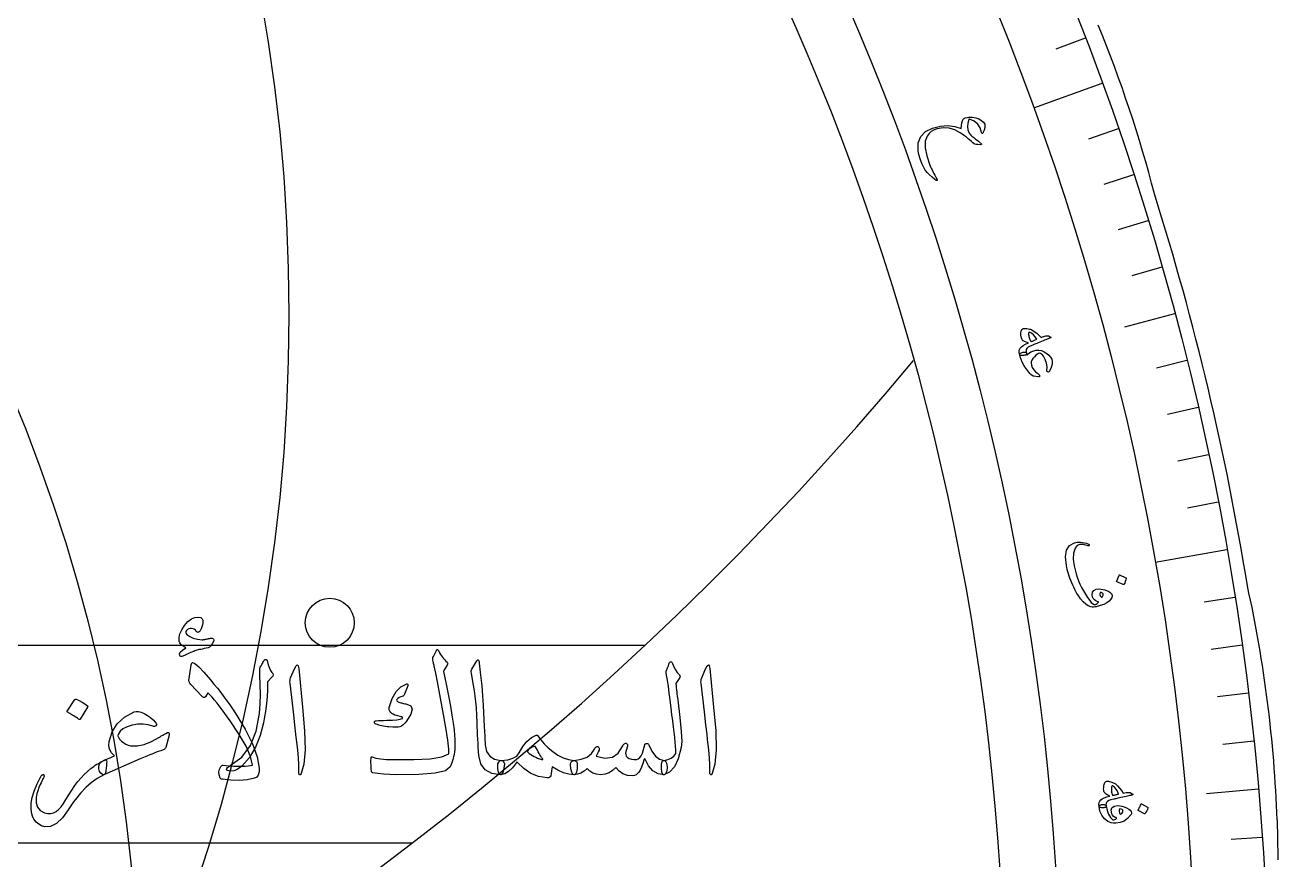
# Model space of a CAD drawing. Header units: millimetres. Extents: x -91 to 91, y -91 to 116.
# Drawn here: x 49.87 to 90.83, y 5.58 to 32.87 of the extents above; entities that cross this region are included whole.
import ezdxf

# ---------------------------------------------------------------- set-up
doc = ezdxf.new("R2010")
doc.units = ezdxf.units.MM
for name, color, linetype in [('CUT_OUTER', 1, 'Continuous'), ('ENGRAVE', 7, 'Continuous'), ('ENGRAVE_FINE', 8, 'Continuous'), ('TEXT', 5, 'Continuous')]:
    doc.layers.add(name, color=color, linetype=linetype)

msp = doc.modelspace()

# ---------------------------------------------------------------- linework, layer by layer
at = {"layer": 'CUT_OUTER'}
msp.add_lwpolyline([(90.8017, 6.8862), (90.8226, 5.6751), (90.8287, 5.5802)], dxfattribs=at)
for centre, radius, start, end in [((45.1122, 16.5345), 43.0607, 14.54407, 22.29425), ((0.1018, 0.0234), 90.8956, 9.190671, 17.494629), ((48.4927, 5.4075), 42.3348, 2.00168, 12.45967)]:
    msp.add_arc(centre, radius, start, end, dxfattribs=at)
at = {"layer": 'ENGRAVE'}
for points in [[(85.0759, 30.9651), (82.8372, 30.1503)], [(87.451, 23.4324), (85.8072, 22.992)], [(89.1605, 15.7214), (86.8143, 15.3077)], [(90.1914, 7.8907), (88.4962, 7.7424)]]:
    msp.add_lwpolyline(points, dxfattribs=at)
for centre, radius in [((0, 0), 90.5359), ((0, 0), 88.1535), ((0, 0), 83.7291), ((0, 0), 81.9), ((0, 23.4034), 58.4966), ((0, 0), 53.6109), ((59.8315, 13.3322), 0.8)]:
    msp.add_circle(centre, radius, dxfattribs=at)
msp.add_arc((0, 87.485), 102.6048, 219.725372, 320.274628, dxfattribs=at)
at = {"layer": 'ENGRAVE_FINE'}
for points in [[(84.5225, 32.4452), (83.5693, 32.0793)], [(85.6034, 29.4756), (84.638, 29.1432)], [(86.1048, 27.9771), (85.1337, 27.6616)], [(86.5799, 26.4701), (85.6035, 26.1716)], [(87.0287, 24.9551), (86.0472, 24.6736)], [(87.8466, 21.9026), (86.8559, 21.6556)], [(88.2155, 20.3661), (87.2206, 20.1365)], [(88.5575, 18.8235), (87.5588, 18.6112)], [(88.8725, 17.2751), (87.8702, 17.0802)], [(89.4213, 14.1629), (88.4128, 14.0032)], [(70.1335, 12.5914), (-70.1335, 12.5914)], [(89.6548, 12.6002), (88.6437, 12.4581)], [(89.8611, 11.0336), (88.8476, 10.9091)], [(90.0399, 9.4636), (89.0245, 9.3569)], [(90.3154, 6.3155), (89.2968, 6.2442)], [(62.5216, 6.129), (-62.5216, 6.129)]]:
    msp.add_lwpolyline(points, dxfattribs=at)
at = {"layer": 'TEXT'}
for points in [[(81.2048, 29.7008), (81.2288, 29.6667), (81.2432, 29.6254), (81.248, 29.5768), (81.2433, 29.521), (81.2377, 29.4914), (81.2312, 29.4638), (81.2239, 29.438), (81.2157, 29.4142), (81.2068, 29.3923), (81.1973, 29.3724), (81.1873, 29.3546), (81.1767, 29.3387), (81.1652, 29.3266), (81.1555, 29.3263), (81.1475, 29.3379), (81.1414, 29.3614), (81.0987, 29.5088), (81.019, 29.6308), (80.9024, 29.7272), (80.7489, 29.7979), (80.7404, 29.7983), (80.7329, 29.7954), (80.7262, 29.789), (80.7205, 29.7792), (80.6873, 29.6677), (80.6787, 29.5573), (80.6947, 29.4478), (80.7353, 29.3391), (80.7463, 29.3209), (80.7648, 29.299), (80.7907, 29.2733), (80.824, 29.2438), (80.8888, 29.1916), (80.9461, 29.1455), (80.9957, 29.1053), (81.0377, 29.0712), (81.0721, 29.0432), (81.0988, 29.0212), (81.118, 29.0053), (81.1296, 28.9956), (81.1415, 28.9799), (81.1399, 28.9687), (81.125, 28.9618), (81.0966, 28.9593), (81.0193, 28.961), (80.9606, 28.9656), (80.9204, 28.9731), (80.8988, 28.9835), (80.8576, 29.0245), (80.8117, 29.067), (80.761, 29.1109), (80.7055, 29.1563), (80.6451, 29.203), (80.58, 29.2512), (80.5101, 29.3008), (80.4354, 29.3518), (80.2619, 29.4451), (80.0794, 29.4968), (79.8879, 29.5071), (79.6875, 29.4761), (79.5854, 29.4403), (79.497, 29.3895), (79.4223, 29.3237), (79.3612, 29.243), (79.301, 29.0757), (79.2965, 28.8609), (79.3473, 28.5982), (79.4529, 28.2873), (79.4729, 28.2406), (79.4954, 28.1906), (79.5204, 28.1373), (79.5478, 28.0807), (79.5778, 28.021), (79.6104, 27.9584), (79.6457, 27.8929), (79.6836, 27.8245), (79.6893, 27.8124), (79.6918, 27.8028), (79.6911, 27.7958), (79.6871, 27.7912), (79.6587, 27.7944), (79.6054, 27.8283), (79.5272, 27.8929), (79.424, 27.9879), (79.3649, 28.0469), (79.3176, 28.1), (79.2821, 28.1473), (79.2583, 28.1889), (79.1868, 28.3496), (79.1313, 28.4987), (79.0917, 28.6363), (79.0682, 28.7625), (79.0715, 29.0184), (79.1496, 29.2264), (79.3032, 29.3868), (79.5324, 29.4992), (79.7925, 29.565), (80.0361, 29.5848), (80.2631, 29.5581), (80.4735, 29.4848), (80.4804, 29.5852), (80.4937, 29.6698), (80.5134, 29.7385), (80.5397, 29.7913), (80.5521, 29.8076), (80.5673, 29.8212), (80.5851, 29.8321), (80.6057, 29.8402), (80.6646, 29.8526), (80.7221, 29.8594), (80.7783, 29.8606), (80.8332, 29.8562), (80.9487, 29.8336), (81.0491, 29.8001), (81.1345, 29.7558), (81.2048, 29.7008)], [(83.3846, 22.684), (83.4039, 22.6736), (83.4089, 22.6627), (83.3995, 22.6511), (83.3757, 22.639), (83.361, 22.6332), (83.3407, 22.6249), (83.3148, 22.614), (83.2833, 22.6007), (83.2459, 22.5849), (83.2022, 22.5667), (83.1522, 22.5462), (83.096, 22.5234), (83.0407, 22.5009), (82.9912, 22.4807), (82.9474, 22.463), (82.9095, 22.4477), (82.8774, 22.4348), (82.8515, 22.4244), (82.8316, 22.4165), (82.8179, 22.4111), (82.7318, 22.3743), (82.6671, 22.3373), (82.6239, 22.3004), (82.6021, 22.2632), (82.5961, 22.2396), (82.5952, 22.2128), (82.5995, 22.1827), (82.6089, 22.1495), (82.611, 22.1288), (82.6054, 22.1111), (82.5921, 22.0962), (82.5711, 22.0842), (82.5445, 22.0747), (82.5167, 22.0683), (82.4878, 22.0648), (82.4578, 22.0644), (82.4315, 22.067), (82.411, 22.0721), (82.3964, 22.0798), (82.3877, 22.0901), (82.3711, 22.1543), (82.3679, 22.2126), (82.3782, 22.265), (82.4018, 22.3116), (82.4429, 22.3565), (82.5011, 22.4002), (82.5764, 22.4427), (82.6689, 22.484), (82.6007, 22.5026), (82.5449, 22.5252), (82.5015, 22.5519), (82.4705, 22.5825), (82.4549, 22.61), (82.4425, 22.6439), (82.4332, 22.6843), (82.427, 22.7311), (82.4246, 22.7816), (82.4262, 22.825), (82.4316, 22.8612), (82.4411, 22.8903), (82.4556, 22.9158), (82.473, 22.9348), (82.4931, 22.9473), (82.516, 22.9533), (82.5461, 22.9556), (82.5803, 22.9547), (82.6188, 22.9507), (82.6614, 22.9436), (82.7047, 22.9345), (82.7396, 22.9256), (82.7662, 22.9172), (82.7845, 22.909), (82.8641, 22.8576), (82.9416, 22.7989), (83.0171, 22.7329), (83.0906, 22.6596), (83.1368, 22.6757), (83.1768, 22.6891), (83.2107, 22.6998), (83.2383, 22.7078), (83.262, 22.7128), (83.284, 22.7143), (83.3043, 22.7124), (83.323, 22.707)], [(82.9455, 22.6015), (82.8906, 22.6824), (82.8323, 22.7477), (82.7706, 22.7974), (82.7055, 22.8317), (82.6976, 22.8329), (82.6912, 22.831), (82.6864, 22.8259), (82.683, 22.8175), (82.6791, 22.7889), (82.6784, 22.7588), (82.6809, 22.7274), (82.6866, 22.6945), (82.6954, 22.6601), (82.7074, 22.6243), (82.7226, 22.5871), (82.741, 22.5484), (82.7447, 22.5427), (82.75, 22.537), (82.757, 22.5315), (82.7656, 22.5261), (82.7853, 22.533), (82.8058, 22.5407), (82.8271, 22.549), (82.8492, 22.5581), (82.872, 22.5679), (82.8957, 22.5784), (82.9202, 22.5896), (82.9455, 22.6015)], [(83.0062, 21.3686), (82.8412, 21.3969), (82.8244, 21.4016), (82.8104, 21.4067), (82.7993, 21.4121), (82.7911, 21.418), (82.7549, 21.4495), (82.7197, 21.4841), (82.6855, 21.5218), (82.6522, 21.5628), (82.6197, 21.6066), (82.5875, 21.6532), (82.5557, 21.7025), (82.5243, 21.7545), (82.4707, 21.8529), (82.43, 21.9416), (82.4023, 22.0207), (82.3877, 22.0901), (82.3927, 22.1195), (82.4117, 22.1431), (82.4448, 22.161), (82.4919, 22.1732), (82.536, 22.1783), (82.5697, 22.1777), (82.5932, 22.1713), (82.6063, 22.1593), (82.607, 22.1568), (82.6076, 22.1544), (82.6083, 22.1519), (82.6089, 22.1495), (82.612, 22.1307), (82.6162, 22.1126), (82.6215, 22.0952), (82.628, 22.0784), (82.6641, 22.1199), (82.7067, 22.1559), (82.7556, 22.1865), (82.811, 22.2115), (82.9143, 22.2407), (83.0115, 22.2475), (83.1025, 22.2317), (83.1873, 22.1934), (83.2719, 22.1374), (83.3409, 22.0789), (83.3944, 22.0177), (83.4324, 21.9541), (83.4517, 21.8798), (83.4462, 21.7884), (83.4158, 21.68), (83.3603, 21.5547), (83.3506, 21.5397), (83.3383, 21.5306), (83.3235, 21.5274), (83.3062, 21.5302), (83.2917, 21.5368), (83.2822, 21.5471), (83.2776, 21.5609), (83.278, 21.5783), (83.2814, 21.7033), (83.2629, 21.823), (83.2226, 21.9374), (83.1606, 22.0463), (83.1288, 22.0875), (83.0976, 22.1174), (83.0672, 22.1358), (83.0375, 22.1429), (83.0037, 22.1375), (82.9641, 22.1168), (82.9188, 22.0806), (82.8676, 22.0291), (82.8178, 21.9699), (82.7828, 21.9172), (82.7624, 21.8711), (82.7567, 21.8315), (82.7694, 21.7519), (82.7988, 21.6764), (82.8448, 21.6049), (82.9074, 21.5374), (82.9752, 21.4788), (83.0081, 21.4479), (83.0293, 21.4218), (83.0387, 21.4006), (83.0364, 21.3842), (83.0304, 21.3763), (83.0233, 21.371), (83.0153, 21.3685), (83.0062, 21.3686)], [(85.3975, 14.2635), (85.4095, 14.2136), (85.3986, 14.1602), (85.3646, 14.1033), (85.3076, 14.0431), (85.2301, 13.985), (85.1345, 13.9348), (85.0209, 13.8924), (84.8892, 13.8578), (84.841, 13.8485), (84.7954, 13.8444), (84.7525, 13.8456), (84.7122, 13.8521), (84.6287, 13.8846), (84.5451, 13.9394), (84.4612, 14.0167), (84.377, 14.1163), (84.3361, 14.1735), (84.2965, 14.233), (84.2582, 14.2948), (84.2212, 14.3588), (84.1856, 14.4253), (84.1512, 14.4943), (84.1181, 14.566), (84.0862, 14.6402), (84.0561, 14.7151), (84.0283, 14.7885), (84.0027, 14.8605), (83.9795, 14.9312), (83.9586, 15.0007), (83.9403, 15.0691), (83.9245, 15.1366), (83.9113, 15.2031), (83.8831, 15.4853), (83.9182, 15.7031), (84.017, 15.857), (84.1798, 15.9467), (84.2198, 15.9561), (84.2662, 15.9625), (84.319, 15.9658), (84.3782, 15.9662), (84.4443, 15.961), (84.5097, 15.9488), (84.5745, 15.9297), (84.6386, 15.9036), (84.6462, 15.8993), (84.6521, 15.8938), (84.6563, 15.8869), (84.6588, 15.8788), (84.6592, 15.8706), (84.6572, 15.8635), (84.6526, 15.8576), (84.6456, 15.8529), (84.6374, 15.8498), (84.6295, 15.8486), (84.6219, 15.8495), (84.6146, 15.8523), (84.469, 15.8951), (84.3513, 15.8963), (84.2614, 15.856), (84.1993, 15.7745), (84.1492, 15.6112), (84.1376, 15.4163), (84.1643, 15.1894), (84.229, 14.9305), (84.266, 14.8183), (84.3084, 14.7069), (84.3564, 14.5963), (84.4098, 14.4863), (84.4688, 14.3772), (84.5333, 14.2691), (84.6033, 14.1619), (84.6787, 14.0557), (84.7242, 14), (84.77, 13.9597), (84.8162, 13.935), (84.8626, 13.9258), (84.8913, 13.9396), (84.9167, 13.958), (84.9387, 13.981), (84.9573, 14.0087), (84.958, 14.0117), (84.9557, 14.0149), (84.9504, 14.0182), (84.9423, 14.0218), (84.8782, 14.0484), (84.8279, 14.0817), (84.7912, 14.1219), (84.7682, 14.1688), (84.7518, 14.2588), (84.7665, 14.3327), (84.8122, 14.3906), (84.889, 14.4325), (84.961, 14.4442), (85.0531, 14.4351), (85.1652, 14.4048), (85.2972, 14.3535), (85.3307, 14.3358), (85.3586, 14.315), (85.3808, 14.2909), (85.3975, 14.2635)], [(85.8581, 14.8044), (85.8618, 14.8018), (85.8644, 14.7976), (85.8661, 14.792), (85.8666, 14.7849), (85.8554, 14.732), (85.8392, 14.6812), (85.8182, 14.6325), (85.7922, 14.586), (85.7879, 14.5812), (85.7832, 14.5786), (85.7781, 14.5782), (85.7726, 14.5801), (85.5615, 14.667), (85.5562, 14.6707), (85.5541, 14.6762), (85.5553, 14.6836), (85.5597, 14.6928), (85.5635, 14.7008), (85.569, 14.7134), (85.5764, 14.7305), (85.5856, 14.7522), (85.5965, 14.7787), (85.6091, 14.8105), (85.6234, 14.8475), (85.6393, 14.8897), (85.6422, 14.8954), (85.6455, 14.8986), (85.6493, 14.8993), (85.6535, 14.8974)], [(85.0482, 14.1767), (85.061, 14.1692), (85.0728, 14.1684), (85.0834, 14.1743), (85.0929, 14.1867), (85.1131, 14.2342), (85.1133, 14.2732), (85.0937, 14.3036), (85.0542, 14.3256), (85.0429, 14.3274), (85.0334, 14.3266), (85.0255, 14.3232), (85.0195, 14.3171), (85.0031, 14.2781), (85.0025, 14.2416), (85.0175, 14.2078), (85.0482, 14.1767)], [(55.8559, 12.5108), (55.7885, 12.4982), (55.7261, 12.4862), (55.6684, 12.4749), (55.6156, 12.4643), (55.568, 12.4539), (55.5259, 12.4436), (55.4892, 12.4333), (55.4581, 12.4229), (55.4264, 12.4112), (55.3883, 12.3965), (55.3437, 12.3789), (55.2927, 12.3584), (55.2353, 12.3346), (55.1713, 12.3073), (55.1009, 12.2765), (55.0241, 12.2421), (54.9928, 12.2318), (54.9659, 12.2318), (54.9437, 12.2421), (54.9259, 12.2628), (54.9153, 12.3135), (54.9453, 12.3726), (55.016, 12.4401), (55.1274, 12.5159), (55.0422, 12.5644), (54.9776, 12.6167), (54.9337, 12.6729), (54.9104, 12.7329), (54.9059, 12.8463), (54.9337, 12.9693), (54.9937, 13.102), (55.0861, 13.2444), (55.1962, 13.372), (55.3095, 13.4601), (55.4261, 13.5089), (55.5459, 13.5182), (55.6127, 13.5014), (55.6583, 13.4666), (55.6825, 13.4136), (55.6854, 13.3426), (55.6738, 13.2657), (55.6544, 13.1953), (55.6273, 13.1314), (55.5924, 13.0739), (55.5575, 13.0336), (55.5252, 13.0158), (55.4955, 13.0206), (55.4684, 13.0481), (55.4374, 13.0891), (55.4012, 13.1191), (55.3599, 13.1382), (55.3134, 13.1463), (55.2646, 13.1463), (55.2217, 13.1359), (55.1846, 13.1153), (55.1532, 13.0843), (55.1303, 13.0468), (55.1235, 13.0119), (55.1329, 12.9796), (55.1584, 12.9499), (55.254, 12.8792), (55.3702, 12.8272), (55.5071, 12.794), (55.6647, 12.7794), (55.6784, 12.7799), (55.6938, 12.7814), (55.7107, 12.7838), (55.7293, 12.7872), (55.7495, 12.7912), (55.7713, 12.7956), (55.7947, 12.8003), (55.8197, 12.8053), (55.8468, 12.8103), (55.8714, 12.815), (55.8933, 12.8193), (55.9127, 12.8233), (55.9298, 12.8267), (55.945, 12.8292), (55.9582, 12.8306), (55.9695, 12.8311), (55.9908, 12.8288), (56.0083, 12.8221), (56.0218, 12.8108), (56.0315, 12.7949), (56.0377, 12.7798), (56.0406, 12.7652), (56.0402, 12.7513), (56.0367, 12.7381), (55.9866, 12.6445), (55.9398, 12.5754), (55.8962, 12.5308), (55.8559, 12.5108)], [(63.3937, 12.4074), (63.4228, 12.3521), (63.4531, 12.2996), (63.4848, 12.25), (63.5177, 12.2034), (63.5523, 12.1596), (63.5888, 12.1188), (63.6272, 12.0808), (63.6675, 12.0458), (63.683, 12.0261), (63.6882, 12.0032), (63.683, 11.977), (63.6675, 11.9476), (63.5745, 11.7926), (63.5655, 11.7759), (63.559, 11.7616), (63.5552, 11.75), (63.5539, 11.741), (63.6388, 11.322), (63.7128, 10.9434), (63.7757, 10.6052), (63.8277, 10.3073), (63.8684, 10.0501), (63.8975, 9.8339), (63.9149, 9.6587), (63.9207, 9.5246), (63.9207, 9.2714), (63.9162, 9.1912), (63.9078, 9.1106), (63.8955, 9.0297), (63.8794, 8.9485), (63.859, 8.867), (63.8342, 8.7851), (63.8048, 8.7029), (63.7709, 8.6204), (63.6152, 8.4981), (63.2723, 8.4151), (62.7421, 8.3715), (62.0246, 8.3673), (61.8005, 8.375), (61.5932, 8.3879), (61.4027, 8.406), (61.229, 8.4293), (61.2132, 8.4361), (61.2019, 8.4461), (61.1951, 8.4593), (61.1928, 8.4758), (61.1881, 8.5549), (61.1844, 8.6269), (61.1817, 8.6918), (61.1799, 8.7496), (61.1791, 8.8009), (61.1793, 8.8465), (61.1804, 8.8862), (61.1825, 8.9201), (61.1847, 8.9391), (61.1915, 8.9498), (61.2028, 8.9521), (61.2186, 8.9459), (61.3394, 8.9094), (61.4951, 8.8826), (61.6856, 8.8655), (61.911, 8.8581), (62.5842, 8.8584), (63.1109, 8.8904), (63.4909, 8.954), (63.7244, 9.0493), (63.7241, 9.2065), (63.6921, 9.4923), (63.6285, 9.9066), (63.5332, 10.4494), (63.4334, 10.9928), (63.3563, 11.4039), (63.3017, 11.6825), (63.2697, 11.8288), (63.2597, 11.8688), (63.2504, 11.9063), (63.2416, 11.9412), (63.2336, 11.9735), (63.2261, 12.0029), (63.2194, 12.029), (63.2132, 12.0519), (63.2077, 12.0716), (63.1987, 12.1146), (63.1974, 12.1556), (63.2039, 12.1947), (63.2181, 12.2318), (63.3162, 12.4281), (63.3243, 12.4414), (63.333, 12.4501), (63.3424, 12.4543), (63.3524, 12.4539), (63.3647, 12.4472), (63.3756, 12.4372), (63.3853, 12.4239), (63.3937, 12.4074)], [(56.3467, 8.6773), (56.5243, 8.6616), (56.6851, 8.6508), (56.8291, 8.6448), (56.9563, 8.6437), (57.0671, 8.6471), (57.1617, 8.6547), (57.2402, 8.6665), (57.3025, 8.6824), (57.2376, 8.9608), (57.0945, 9.2947), (56.8733, 9.6841), (56.574, 10.129), (56.4565, 10.2926), (56.3467, 10.4423), (56.2446, 10.578), (56.1504, 10.6999), (56.0638, 10.8076), (55.985, 10.9008), (55.914, 10.9794), (55.8507, 11.0435), (55.7732, 10.9092), (55.7403, 10.893), (55.7086, 10.8911), (55.6783, 10.9034), (55.6492, 10.9298), (55.2927, 11.3122), (55.2598, 11.3577), (55.2385, 11.4064), (55.2288, 11.4584), (55.2307, 11.5137), (55.3031, 11.9631), (55.3098, 11.9948), (55.3199, 12.0174), (55.3331, 12.0309), (55.3496, 12.0355), (55.4264, 12.0022), (55.5485, 11.8973), (55.7157, 11.7206), (55.9282, 11.4723), (56.0449, 11.3311), (56.1575, 11.1914), (56.2658, 11.0534), (56.3699, 10.9169), (56.4699, 10.7821), (56.5656, 10.6489), (56.6572, 10.5173), (56.7445, 10.3874), (57.0684, 9.8562), (57.3064, 9.3786), (57.4584, 8.9546), (57.5246, 8.5843), (57.5211, 8.4548), (57.4949, 8.3557), (57.4462, 8.2869), (57.3748, 8.2485), (57.1288, 8.2), (56.8711, 8.1787), (56.6018, 8.1845), (56.3209, 8.2175), (56.295, 8.2217), (56.2744, 8.2291), (56.2589, 8.2397), (56.2485, 8.2536), (56.2153, 8.3605), (56.2085, 8.459), (56.2282, 8.5491), (56.2744, 8.6308), (56.2944, 8.655), (56.3131, 8.6708), (56.3305, 8.6782), (56.3467, 8.6773)], [(56.9563, 8.6463), (56.8753, 8.5781), (56.7871, 8.5287), (56.6919, 8.4981), (56.5895, 8.4861), (56.5307, 8.4893), (56.4888, 8.499), (56.4636, 8.5152), (56.4552, 8.5378), (56.4629, 8.5668), (56.4862, 8.5972), (56.5249, 8.6288), (56.5792, 8.6618), (56.9524, 8.9424), (57.2353, 9.3192), (57.4278, 9.7923), (57.5298, 10.3615), (57.554, 10.6789), (57.5647, 10.9957), (57.5618, 11.3118), (57.5453, 11.6273), (57.5405, 11.7187), (57.5414, 11.7913), (57.5482, 11.8453), (57.5608, 11.8805), (57.5876, 11.927), (57.6112, 11.9683), (57.6315, 12.0045), (57.6486, 12.0355), (57.6628, 12.0613), (57.6745, 12.082), (57.6835, 12.0975), (57.69, 12.1078), (57.7029, 12.121), (57.7158, 12.1298), (57.7287, 12.1339), (57.7416, 12.1336), (57.7578, 12.1275), (57.77, 12.1194), (57.7784, 12.1094), (57.783, 12.0975), (57.8217, 11.9609), (57.8605, 11.8508), (57.8992, 11.7671), (57.938, 11.71), (57.9673, 11.6693), (57.978, 11.6299), (57.9699, 11.5918), (57.9431, 11.555), (57.7985, 11.4052), (57.8009, 11.2578), (57.7978, 11.1049), (57.7893, 10.9465), (57.7752, 10.7826), (57.756, 10.6129), (57.7319, 10.4371), (57.703, 10.2551), (57.6693, 10.067), (57.5608, 9.6431), (57.4058, 9.265), (57.2043, 8.9327), (56.9563, 8.6463)], [(58.6819, 11.8288), (58.7313, 11.9244), (58.771, 11.958), (58.8011, 11.9296), (58.8214, 11.8391), (58.9402, 10.5734), (59.011, 9.7965), (59.0268, 9.1758), (58.9877, 8.7115), (58.8937, 8.4034), (58.8766, 8.3783), (58.8615, 8.3647), (58.8482, 8.3628), (58.8369, 8.3725), (58.8279, 8.3876), (58.8214, 8.4073), (58.8175, 8.4315), (58.8162, 8.4603), (58.8162, 8.6841), (58.8059, 8.9214), (58.7852, 9.1723), (58.7542, 9.4367), (58.7475, 9.5058), (58.7271, 9.6925), (58.6932, 9.9967), (58.6458, 10.4184), (58.5321, 11.3535), (58.5295, 11.4032), (58.5321, 11.4491), (58.5398, 11.491), (58.5528, 11.5292)], [(64.644, 12.0871), (64.654, 12.1026), (64.6634, 12.113), (64.6721, 12.1181), (64.6802, 12.1181), (64.6924, 12.1113), (64.7034, 12.091), (64.7131, 12.0571), (64.7215, 12.0096), (64.7641, 11.6238), (64.799, 11.267), (64.8261, 10.9392), (64.8455, 10.6405), (64.8579, 10.3851), (64.8694, 10.1562), (64.8799, 9.9537), (64.8894, 9.7777), (64.8976, 9.6282), (64.9043, 9.5052), (64.9093, 9.4086), (64.9127, 9.3386), (64.9585, 9.1287), (65.0599, 8.9743), (65.2168, 8.8755), (65.4293, 8.8323), (65.4884, 8.8168), (65.5262, 8.7806), (65.5426, 8.7238), (65.5378, 8.6463), (65.5136, 8.5242), (65.4874, 8.437), (65.4593, 8.3847), (65.4293, 8.3673), (65.1303, 8.4067), (64.9101, 8.5249), (64.7686, 8.7218), (64.706, 8.9976), (64.6962, 9.1295), (64.6873, 9.2617), (64.6794, 9.3943), (64.6724, 9.5272), (64.6661, 9.6603), (64.6601, 9.7939), (64.6545, 9.9277), (64.6492, 10.0619), (64.6395, 10.3178), (64.6259, 10.5482), (64.6085, 10.7531), (64.5872, 10.9324), (64.562, 11.1047), (64.5329, 11.2883), (64.5, 11.4831), (64.4632, 11.6893), (64.4583, 11.7264), (64.4593, 11.7604), (64.4661, 11.791), (64.4787, 11.8185)], [(70.8386, 11.7771), (70.8735, 11.8614), (70.9006, 11.9283), (70.92, 11.9777), (70.9316, 12.0096), (70.9406, 12.03), (70.9522, 12.0445), (70.9664, 12.0532), (70.9832, 12.0561), (71.0023, 12.0529), (71.0181, 12.0432), (71.0307, 12.0271), (71.0401, 12.0045), (71.083, 11.8937), (71.1344, 11.7939), (71.1941, 11.7051), (71.2622, 11.6273), (71.2813, 11.6025), (71.2868, 11.5744), (71.2787, 11.543), (71.2571, 11.5085), (71.1434, 11.3483), (71.1512, 11.2766), (71.1589, 11.2062), (71.1666, 11.1371), (71.1744, 11.0693), (71.1821, 11.0028), (71.1899, 10.9376), (71.1976, 10.8737), (71.2054, 10.811), (71.2768, 10.2311), (71.3204, 9.7777), (71.3362, 9.4509), (71.3242, 9.2507), (71.2267, 8.8875), (71.0995, 8.6191), (70.9426, 8.4457), (70.7559, 8.3673), (70.7508, 8.3673), (70.7456, 8.3673), (70.7404, 8.3673), (70.7353, 8.3673), (70.7046, 8.3963), (70.6849, 8.4629), (70.6762, 8.5668), (70.6784, 8.7083), (70.6833, 8.7606), (70.6978, 8.7987), (70.722, 8.8226), (70.7559, 8.8323), (70.887, 8.8584), (70.9962, 8.9059), (71.0833, 8.9747), (71.1486, 9.0648), (71.1442, 9.1729), (71.1363, 9.296), (71.1248, 9.4338), (71.1098, 9.5866), (71.0916, 9.7535), (71.0704, 9.934), (71.0464, 10.1281), (71.0194, 10.3357), (70.9945, 10.5398), (70.9716, 10.7232), (70.9506, 10.8859), (70.9316, 11.028), (70.9151, 11.1494), (70.9019, 11.2502), (70.8919, 11.3302), (70.8851, 11.3897), (70.8334, 11.6841), (70.8318, 11.7132), (70.8321, 11.7384), (70.8344, 11.7597), (70.8386, 11.7771)], [(72.1199, 11.8288), (72.1693, 11.9244), (72.209, 11.958), (72.239, 11.9296), (72.2594, 11.8391), (72.3782, 10.5734), (72.4489, 9.7965), (72.4647, 9.1758), (72.4256, 8.7115), (72.3317, 8.4034), (72.3146, 8.3783), (72.2994, 8.3647), (72.2862, 8.3628), (72.2749, 8.3725), (72.2658, 8.3876), (72.2594, 8.4073), (72.2555, 8.4315), (72.2542, 8.4603), (72.2542, 8.6841), (72.2439, 8.9214), (72.2232, 9.1723), (72.1922, 9.4367), (72.1854, 9.5058), (72.1651, 9.6925), (72.1312, 9.9967), (72.0837, 10.4184), (71.97, 11.3535), (71.9674, 11.4032), (71.97, 11.4491), (71.9778, 11.491), (71.9907, 11.5292)], [(62.3553, 11.3328), (62.365, 11.3315), (62.3733, 11.3277), (62.3805, 11.3212), (62.3863, 11.3122), (62.3882, 11.3041), (62.3888, 11.2954), (62.3882, 11.286), (62.3863, 11.276), (62.2778, 11.0022), (62.2645, 10.9744), (62.2506, 10.9531), (62.2361, 10.9382), (62.2209, 10.9298), (62.156, 10.9114), (62.1008, 10.8872), (62.0553, 10.8572), (62.0194, 10.8213), (62.0123, 10.8026), (62.022, 10.7826), (62.0485, 10.7613), (62.0918, 10.7387), (62.1207, 10.7287), (62.1505, 10.7193), (62.1814, 10.7106), (62.2132, 10.7025), (62.2463, 10.6951), (62.281, 10.6883), (62.3173, 10.6822), (62.3553, 10.6767), (62.4864, 10.6221), (62.5283, 10.5101), (62.4812, 10.3405), (62.3449, 10.1135), (62.2887, 10.0461), (62.2339, 9.9934), (62.1803, 9.9556), (62.1279, 9.9327), (62.0705, 9.9208), (61.991, 9.9159), (61.8896, 9.9182), (61.7663, 9.9276), (61.7033, 9.9337), (61.6436, 9.9418), (61.5871, 9.9518), (61.5338, 9.9637), (61.4838, 9.9766), (61.4369, 9.9895), (61.3933, 10.0025), (61.353, 10.0154), (61.3281, 10.0293), (61.3104, 10.0451), (61.2997, 10.0628), (61.2961, 10.0825), (61.2994, 10.1029), (61.3091, 10.1174), (61.3252, 10.1261), (61.3478, 10.129), (61.4198, 10.1339), (61.5015, 10.1381), (61.5929, 10.1416), (61.694, 10.1445), (61.8825, 10.15), (62.0298, 10.1613), (62.1357, 10.1784), (62.2003, 10.2014), (62.2087, 10.2075), (62.2132, 10.2156), (62.2138, 10.2256), (62.2106, 10.2375), (62.2061, 10.245), (62.1977, 10.2517), (62.1854, 10.2579), (62.1693, 10.2634), (62.0194, 10.2995), (61.9568, 10.3176), (61.9032, 10.3409), (61.8586, 10.3693), (61.8231, 10.4029), (61.7931, 10.4423), (61.7753, 10.4829), (61.7698, 10.5249), (61.7766, 10.5682), (61.8709, 10.8601), (61.9988, 11.0848), (62.1602, 11.2424), (62.3553, 11.3328)], [(51.5006, 10.8213), (51.507, 10.8278), (51.5161, 10.8317), (51.5277, 10.833), (51.5419, 10.8317), (51.6423, 10.791), (51.7369, 10.7413), (51.8257, 10.6825), (51.9087, 10.6147), (51.9168, 10.6044), (51.9203, 10.594), (51.9194, 10.5837), (51.9139, 10.5734), (51.671, 10.1807), (51.662, 10.1713), (51.6504, 10.1691), (51.6362, 10.1739), (51.6194, 10.1859), (51.6048, 10.1962), (51.5819, 10.2117), (51.5506, 10.2324), (51.5109, 10.2582), (51.4621, 10.2892), (51.4037, 10.3254), (51.3355, 10.3667), (51.2577, 10.4132), (51.2474, 10.4209), (51.2422, 10.4287), (51.2422, 10.4364), (51.2474, 10.4442)], [(54.5798, 9.6641), (54.4764, 9.2507), (54.4648, 9.2307), (54.4454, 9.212), (54.4183, 9.1946), (54.3834, 9.1784), (54.3061, 9.1511), (54.2239, 9.1209), (54.1369, 9.0878), (54.045, 9.0518), (53.9483, 9.0133), (53.8468, 8.9724), (53.7404, 8.9293), (53.6291, 8.8839), (52.4408, 8.3673), (52.3866, 8.3792), (52.3427, 8.4151), (52.3091, 8.4748), (52.2859, 8.5584), (52.282, 8.6472), (52.3065, 8.7225), (52.3595, 8.7842), (52.4408, 8.8323), (52.451, 8.8369), (52.4712, 8.8458), (52.5014, 8.8589), (52.5416, 8.8762), (52.5915, 8.8973), (52.6507, 8.922), (52.7193, 8.9503), (52.7973, 8.9821), (52.6969, 9.0851), (52.6333, 9.1978), (52.6065, 9.3202), (52.6165, 9.4522), (52.716, 9.7664), (52.8852, 10.0322), (53.1241, 10.2495), (53.4328, 10.4184), (53.5003, 10.4342), (53.5788, 10.43), (53.6682, 10.4058), (53.7686, 10.3615), (53.8729, 10.3012), (53.9688, 10.2337), (54.0563, 10.1591), (54.1354, 10.0774), (54.1577, 10.0473), (54.1677, 10.0193), (54.1655, 9.9931), (54.1509, 9.9689), (54.129, 9.9502), (54.1044, 9.9405), (54.0773, 9.9398), (54.0476, 9.9482), (53.8929, 9.997), (53.7286, 10.0193), (53.5545, 10.0151), (53.3708, 9.9844), (53.2045, 9.9347), (53.0724, 9.8681), (52.9746, 9.7848), (52.911, 9.6847), (52.9045, 9.6402), (52.9213, 9.5891), (52.9614, 9.5317), (53.0247, 9.4677), (53.097, 9.4096), (53.1693, 9.3644), (53.2416, 9.3321), (53.314, 9.3127), (53.5306, 9.3073), (53.7622, 9.3528), (54.0085, 9.4493), (54.2698, 9.5969), (54.2979, 9.6147), (54.3253, 9.6318), (54.3521, 9.6482), (54.3783, 9.6641), (54.4035, 9.6789), (54.4273, 9.6925), (54.4499, 9.7047), (54.4713, 9.7157), (54.5304, 9.7435), (54.5681, 9.7441), (54.5846, 9.7177), (54.5798, 9.6641)], [(66.5814, 9.6589), (66.596, 9.6641), (66.6085, 9.6641), (66.6192, 9.6589), (66.6279, 9.6486), (66.7287, 9.511), (66.8449, 9.3773), (66.9767, 9.2475), (67.1239, 9.1216), (67.286, 9.0086), (67.4571, 8.9227), (67.6373, 8.8639), (67.8265, 8.8323), (67.8695, 8.8223), (67.9002, 8.7974), (67.9186, 8.7577), (67.9247, 8.7031), (67.9186, 8.5562), (67.9002, 8.4512), (67.8695, 8.3883), (67.8265, 8.3673), (67.6493, 8.3834), (67.4688, 8.4319), (67.285, 8.5126), (67.0981, 8.6256), (67.0845, 8.4968), (67.0697, 8.3996), (67.0535, 8.334), (67.0361, 8.3001), (67.0144, 8.282), (66.9909, 8.2691), (66.9654, 8.2614), (66.9379, 8.2588), (66.6586, 8.3082), (66.4045, 8.4099), (66.1755, 8.5639), (65.9718, 8.7703), (65.9637, 8.7777), (65.955, 8.7793), (65.9456, 8.7751), (65.9356, 8.7651), (65.8071, 8.5949), (65.6799, 8.4719), (65.5539, 8.396), (65.4293, 8.3673), (65.4032, 8.3725), (65.3815, 8.3879), (65.3644, 8.4138), (65.3518, 8.4499), (65.3289, 8.5578), (65.3221, 8.6489), (65.3315, 8.7231), (65.357, 8.7806), (65.3751, 8.8032), (65.3931, 8.8193), (65.4112, 8.829), (65.4293, 8.8323), (65.6486, 8.8536), (65.8207, 8.902), (65.9456, 8.9776), (66.0234, 9.0803), (66.1436, 9.2888), (66.2766, 9.4548), (66.4226, 9.5782), (66.5814, 9.6589)], [(66.5608, 9.2766), (66.5546, 9.283), (66.5466, 9.2869), (66.5365, 9.2882), (66.5246, 9.2869), (66.4526, 9.2653), (66.3916, 9.2365), (66.3415, 9.2007), (66.3024, 9.1578), (66.2931, 9.1406), (66.2908, 9.1255), (66.2957, 9.1122), (66.3076, 9.1009), (66.3552, 9.0633), (66.4051, 9.0279), (66.4573, 8.9948), (66.5117, 8.964), (66.5683, 8.9354), (66.6273, 8.9091), (66.6885, 8.8851), (66.7519, 8.8633), (66.7682, 8.8594), (66.781, 8.8581), (66.7902, 8.8594), (66.7958, 8.8633), (66.7979, 8.8691), (66.7965, 8.8762), (66.7915, 8.8846), (66.7829, 8.8943), (66.7568, 8.9319), (66.73, 8.9724), (66.7025, 9.0158), (66.6744, 9.0622), (66.646, 9.1114), (66.6176, 9.1636), (66.5892, 9.2186), (66.5608, 9.2766)], [(68.4827, 9.2042), (68.4988, 9.2323), (68.5163, 9.2546), (68.535, 9.2711), (68.555, 9.2817), (68.575, 9.2859), (68.5938, 9.283), (68.6112, 9.273), (68.6273, 9.2559), (68.6386, 9.233), (68.6415, 9.2055), (68.6361, 9.1736), (68.6222, 9.1371), (68.612, 9.1187), (68.6022, 9.0996), (68.5926, 9.0799), (68.5834, 9.0596), (68.5739, 9.0389), (68.5634, 9.0183), (68.5519, 8.9976), (68.5395, 8.9769), (68.8285, 8.903), (69.0704, 8.9343), (69.2651, 9.0709), (69.4126, 9.3127), (69.4285, 9.3408), (69.4449, 9.3631), (69.462, 9.3796), (69.4798, 9.3902), (69.4998, 9.3948), (69.5186, 9.3928), (69.536, 9.3844), (69.5521, 9.3696), (69.5641, 9.3496), (69.5689, 9.3257), (69.5667, 9.2979), (69.5573, 9.2662), (69.5308, 9.1897), (69.5134, 9.1255), (69.505, 9.0735), (69.5056, 9.0338), (69.5234, 8.9772), (69.5612, 8.9317), (69.619, 8.8972), (69.6968, 8.8736), (69.7814, 8.8633), (69.8544, 8.8684), (69.9157, 8.8891), (69.9654, 8.9253), (70.0087, 8.9844), (70.0507, 9.0738), (70.0914, 9.1936), (70.1308, 9.3437), (70.1366, 9.3618), (70.1489, 9.3747), (70.1676, 9.3825), (70.1928, 9.3851), (70.2186, 9.3825), (70.2393, 9.3747), (70.2548, 9.3618), (70.2651, 9.3437), (70.3658, 9.1316), (70.4821, 8.9756), (70.6138, 8.8759), (70.7611, 8.8323), (70.7918, 8.8193), (70.8166, 8.7909), (70.8357, 8.747), (70.8489, 8.6876), (70.8583, 8.6233), (70.8605, 8.5649), (70.8557, 8.5123), (70.8437, 8.4654), (70.827, 8.4225), (70.8076, 8.3918), (70.7856, 8.3734), (70.7611, 8.3673), (70.5635, 8.3993), (70.3943, 8.4952), (70.2535, 8.655), (70.1411, 8.8788), (70.1356, 8.8904), (70.1295, 8.8943), (70.1227, 8.8904), (70.1153, 8.8788), (70.0675, 8.7318), (70.0223, 8.6114), (69.9797, 8.5174), (69.9396, 8.4499), (69.896, 8.4018), (69.8479, 8.366), (69.7953, 8.3424), (69.7381, 8.3311), (69.566, 8.3424), (69.4165, 8.3918), (69.2896, 8.4793), (69.1853, 8.6049), (69.0788, 8.501), (68.9606, 8.4267), (68.8308, 8.3821), (68.6893, 8.3673), (68.5534, 8.3799), (68.4349, 8.4177), (68.3338, 8.4806), (68.2502, 8.5688), (68.1478, 8.4806), (68.0422, 8.4177), (67.9334, 8.3799), (67.8214, 8.3673), (67.7771, 8.3889), (67.7426, 8.4538), (67.7177, 8.562), (67.7025, 8.7134), (67.708, 8.7596), (67.7297, 8.7948), (67.7674, 8.819), (67.8214, 8.8323), (68.0545, 8.8691), (68.2424, 8.9433), (68.3852, 9.0551), (68.4827, 9.2042)], [(52.4408, 8.3673), (52.2258, 8.2433), (52.0301, 8.1038), (51.8538, 7.9488), (51.6969, 7.7783), (51.6317, 7.6995), (51.5703, 7.6233), (51.5128, 7.5497), (51.4592, 7.4787), (51.4095, 7.4102), (51.3636, 7.3443), (51.3217, 7.281), (51.2836, 7.2203), (51.0921, 6.9514), (50.9, 6.7696), (50.7072, 6.6749), (50.5138, 6.6675), (50.4104, 6.6963), (50.3174, 6.7463), (50.2348, 6.8177), (50.1624, 6.9103), (50.1124, 7.0072), (50.0811, 7.1273), (50.0685, 7.2707), (50.0746, 7.4373), (50.1063, 7.6207), (50.1702, 7.83), (50.2664, 8.065), (50.3949, 8.326), (50.4059, 8.3402), (50.4182, 8.3518), (50.4317, 8.3608), (50.4466, 8.3673), (50.4608, 8.3702), (50.4724, 8.3686), (50.4815, 8.3624), (50.4879, 8.3518), (50.4921, 8.3373), (50.4944, 8.3247), (50.4947, 8.314), (50.4931, 8.3053), (50.4889, 8.2967), (50.4815, 8.2814), (50.4708, 8.2593), (50.4569, 8.2304), (50.4398, 8.1947), (50.4195, 8.1522), (50.3959, 8.103), (50.3691, 8.047), (50.322, 7.9436), (50.2839, 7.8403), (50.2548, 7.737), (50.2348, 7.6336), (50.2306, 7.4506), (50.2748, 7.3043), (50.3675, 7.1948), (50.5086, 7.1222), (50.6116, 7.098), (50.7088, 7.0976), (50.8002, 7.1212), (50.8857, 7.1687), (50.9678, 7.2332), (51.0485, 7.3185), (51.1279, 7.4244), (51.2061, 7.551), (51.3023, 7.7137), (51.3998, 7.8661), (51.4986, 8.0082), (51.5987, 8.14), (51.7008, 8.2617), (51.8054, 8.3737), (51.9126, 8.4761), (52.0224, 8.5688), (52.0674, 8.6045), (52.1147, 8.6392), (52.1643, 8.6729), (52.2161, 8.7057), (52.2699, 8.7378), (52.3252, 8.7696), (52.3822, 8.8011), (52.4408, 8.8323), (52.4838, 8.8491), (52.5145, 8.8478), (52.5329, 8.8284), (52.539, 8.7909), (52.5363, 8.7423), (52.5332, 8.6947), (52.5298, 8.648), (52.5261, 8.6024), (52.5217, 8.558), (52.5164, 8.5152), (52.5101, 8.474), (52.5028, 8.4344), (52.497, 8.4167), (52.4848, 8.3996), (52.466, 8.3831), (52.4408, 8.3673)], [(86.0679, 7.7385), (86.085, 7.7249), (86.088, 7.7132), (86.0767, 7.7035), (86.0512, 7.6958), (86.0357, 7.6926), (86.0142, 7.688), (85.9869, 7.6818), (85.9535, 7.6742), (85.9139, 7.6652), (85.8677, 7.655), (85.8149, 7.6435), (85.7555, 7.6309), (85.6971, 7.6184), (85.6449, 7.6072), (85.5987, 7.5975), (85.5587, 7.589), (85.5249, 7.582), (85.4975, 7.5763), (85.4766, 7.5719), (85.4621, 7.569), (85.3708, 7.5478), (85.3007, 7.5228), (85.2517, 7.4939), (85.2237, 7.4612), (85.2137, 7.439), (85.2082, 7.4127), (85.2071, 7.3824), (85.2106, 7.348), (85.209, 7.3273), (85.2004, 7.3108), (85.1847, 7.2985), (85.1619, 7.2903), (85.134, 7.2857), (85.1056, 7.2842), (85.0765, 7.2859), (85.0469, 7.2906), (85.0214, 7.2978), (85.0021, 7.3065), (84.9891, 7.3166), (84.9824, 7.3283), (84.9773, 7.3944), (84.9844, 7.4523), (85.0036, 7.5021), (85.0351, 7.5439), (85.0833, 7.5809), (85.1483, 7.6137), (85.2299, 7.6424), (85.3281, 7.6668), (85.2642, 7.6971), (85.2133, 7.7292), (85.1752, 7.763), (85.1501, 7.7986), (85.1395, 7.8284), (85.1332, 7.8639), (85.1311, 7.9053), (85.1333, 7.9525), (85.1398, 8.0026), (85.1489, 8.045), (85.1606, 8.0798), (85.175, 8.1068), (85.1938, 8.1293), (85.2142, 8.145), (85.2362, 8.1538), (85.2598, 8.1557), (85.2898, 8.1527), (85.3234, 8.1458), (85.3605, 8.1352), (85.4012, 8.1207), (85.4422, 8.1041), (85.4751, 8.0893), (85.4998, 8.0763), (85.5164, 8.065), (85.5857, 8.0005), (85.6518, 7.9291), (85.7146, 7.8509), (85.7741, 7.7659), (85.8224, 7.7737), (85.8642, 7.7799), (85.8994, 7.7845), (85.928, 7.7876), (85.9522, 7.7883), (85.9741, 7.786), (85.9938, 7.7805), (86.0112, 7.772)], [(85.6211, 7.7341), (85.5812, 7.8233), (85.5352, 7.8978), (85.4832, 7.9576), (85.4251, 8.0027), (85.4175, 8.0054), (85.4109, 8.0046), (85.4052, 8.0004), (85.4005, 7.9928), (85.3916, 7.9653), (85.3857, 7.9358), (85.3826, 7.9044), (85.3824, 7.871), (85.3851, 7.8356), (85.3907, 7.7983), (85.3991, 7.759), (85.4104, 7.7177), (85.4131, 7.7114), (85.4173, 7.7049), (85.4232, 7.6982), (85.4307, 7.6914), (85.4513, 7.6948), (85.4728, 7.6987), (85.4953, 7.7032), (85.5186, 7.7083), (85.5429, 7.7139), (85.568, 7.7201), (85.5941, 7.7268), (85.6211, 7.7341)], [(86.0443, 7.1241), (86.0432, 7.1064), (86.0372, 7.0863), (86.0263, 7.0639), (86.0104, 7.0391), (85.9129, 6.9309), (85.7996, 6.8521), (85.6704, 6.8026), (85.5255, 6.7823), (85.4491, 6.7841), (85.3803, 6.7944), (85.3192, 6.8132), (85.2656, 6.8406), (85.1519, 6.934), (85.0669, 7.0464), (85.0104, 7.1778), (84.9824, 7.3283), (84.9847, 7.3439), (84.9945, 7.3579), (85.0118, 7.3704), (85.0365, 7.3813), (85.0504, 7.3857), (85.0646, 7.3891), (85.0793, 7.3914), (85.0943, 7.3926), (85.1093, 7.3931), (85.1237, 7.393), (85.1375, 7.3923), (85.1506, 7.3912), (85.1737, 7.3863), (85.1914, 7.3775), (85.2037, 7.3647), (85.2106, 7.348), (85.2432, 7.2014), (85.2911, 7.0758), (85.3543, 6.9711), (85.4329, 6.8872), (85.4682, 6.8944), (85.4962, 6.9019), (85.5168, 6.9098), (85.53, 6.918), (85.5412, 6.9276), (85.5483, 6.9361), (85.5514, 6.9437), (85.5504, 6.9504), (85.5484, 6.9548), (85.5459, 6.9583), (85.5428, 6.9608), (85.5392, 6.9622), (85.4871, 6.9826), (85.4459, 7.0095), (85.4157, 7.0431), (85.3964, 7.0833), (85.377, 7.203), (85.4028, 7.2886), (85.4739, 7.3402), (85.5904, 7.3577), (85.6584, 7.3533), (85.7299, 7.3389), (85.8048, 7.3146), (85.8831, 7.2802), (85.9511, 7.2426), (86.0006, 7.204), (86.0317, 7.1645), (86.0443, 7.1241)], [(86.5681, 7.3046), (86.5715, 7.3017), (86.5738, 7.2973), (86.5749, 7.2916), (86.5749, 7.2845), (86.5591, 7.2329), (86.5386, 7.1838), (86.5134, 7.1373), (86.4835, 7.0933), (86.4787, 7.0889), (86.4738, 7.0867), (86.4687, 7.0868), (86.4634, 7.0891), (86.2607, 7.1936), (86.2557, 7.1977), (86.2541, 7.2034), (86.2559, 7.2106), (86.2611, 7.2194), (86.2655, 7.227), (86.2722, 7.239), (86.281, 7.2554), (86.2921, 7.2762), (86.3052, 7.3016), (86.3205, 7.3321), (86.3379, 7.3676), (86.3575, 7.4081), (86.3608, 7.4136), (86.3644, 7.4165), (86.3682, 7.4168), (86.3722, 7.4146)], [(85.7633, 7.1854), (85.7541, 7.2101), (85.7336, 7.2284), (85.7017, 7.2403), (85.6587, 7.2458), (85.652, 7.2451), (85.6473, 7.2442), (85.6445, 7.2432), (85.6437, 7.242), (85.6396, 7.2159), (85.6385, 7.1897), (85.6402, 7.1635), (85.6448, 7.1371), (85.6516, 7.1142), (85.6604, 7.0956), (85.671, 7.0812), (85.6835, 7.0712), (85.7218, 7.1032), (85.7479, 7.1329), (85.7618, 7.1603), (85.7633, 7.1854)]]:
    msp.add_lwpolyline(points, close=True, dxfattribs=at)

doc.saveas('drawing.dxf')
